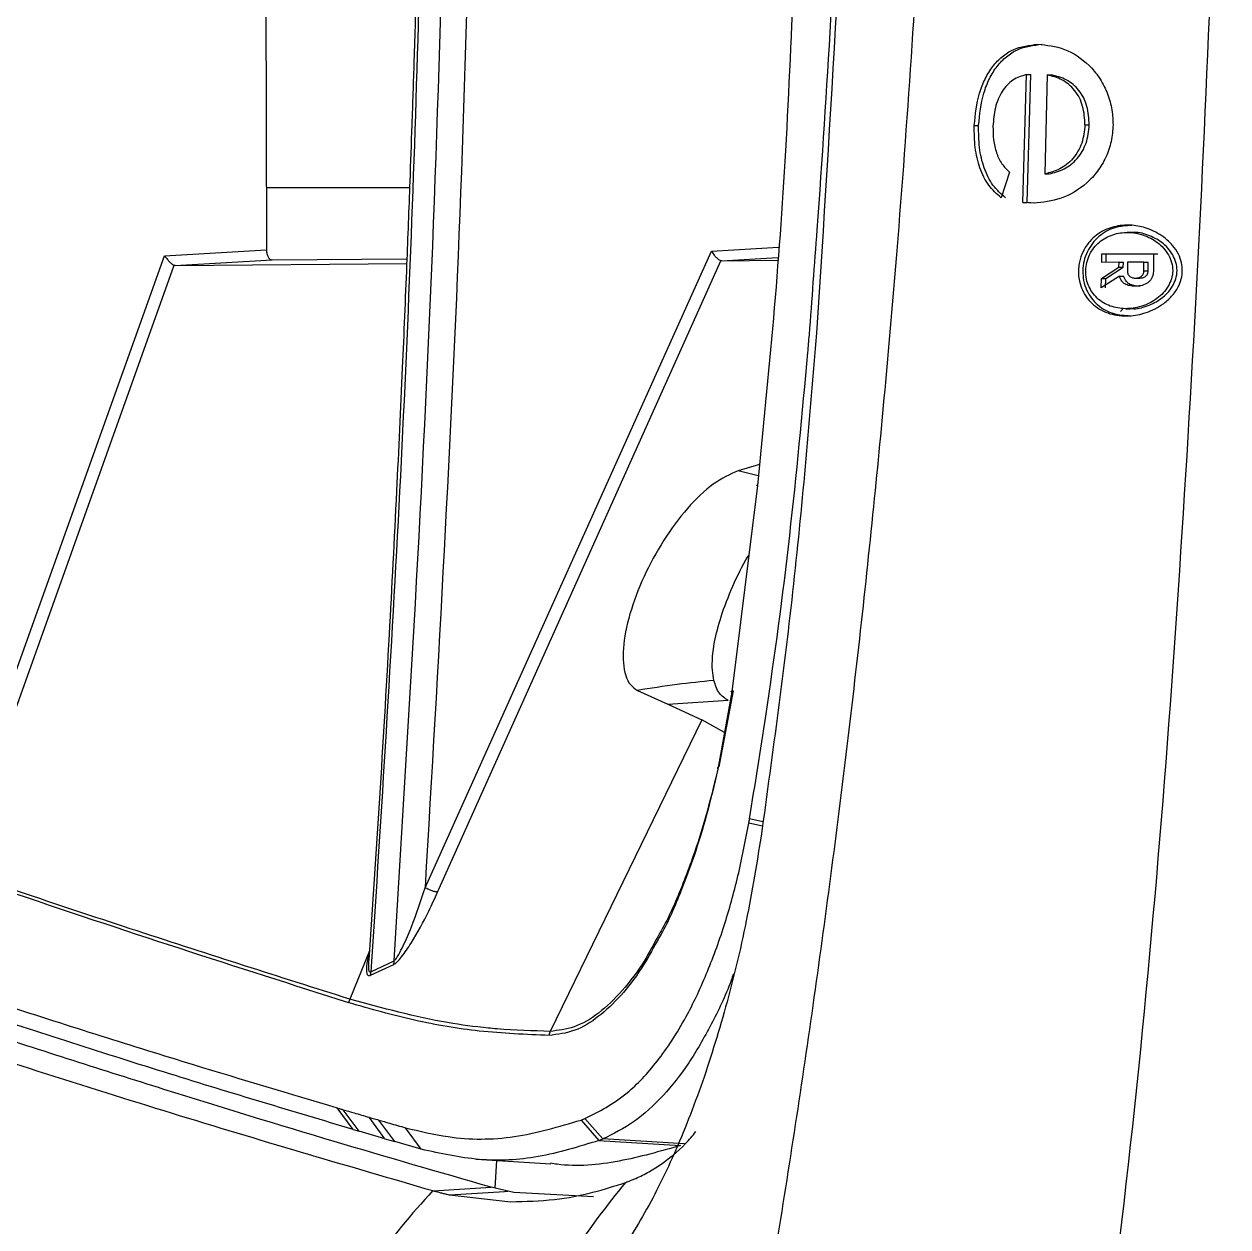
# Model space of a CAD drawing. Extents: x 939 to 1039, y 781 to 934.
# Drawn here: x 1022.538 to 1024.879, y 818.294 to 820.632 of the extents above; entities that cross this region are included whole.
import ezdxf

# ---------------------------------------------------------------- set-up
doc = ezdxf.new("R2010")
doc.units = 0
doc.header["$MEASUREMENT"] = 0
doc.layers.add('1', color=4, linetype='Continuous')

# ---------------------------------------------------------------- blocks, each defined once
blk = doc.blocks.new('Envoy')
at = {"layer": '1', "color": 3, "linetype": 'Continuous', "lineweight": 25}
for p, q in [((84.3524, 22.2394), (84.3556, 21.0186)), ((85.8265, 21.1105), (85.8334, 21.3594)), ((85.8334, 21.3594), (85.8418, 21.3594)), ((85.8348, 21.1105), (85.8418, 21.3594)), ((85.8739, 21.3589), (85.8693, 21.1664)), ((85.8739, 21.3589), (85.8823, 21.3589)), ((85.732, 21.2605), (85.7404, 21.2605)), ((85.9473, 21.2617), (85.9557, 21.2617)), ((85.8008, 21.1699), (85.7844, 21.12)), ((85.8693, 21.1664), (85.8776, 21.1664)), ((84.3553, 21.1398), (84.6339, 21.1398)), ((85.8476, 21.1093), (85.8265, 21.1105)), ((85.8265, 21.1105), (85.8348, 21.1105)), ((85.8495, 21.1097), (85.8348, 21.1105)), ((86.0378, 21.0525), (86.0294, 21.0525)), ((85.2209, 21.0164), (85.3513, 21.0241)), ((83.8252, 20.0786), (84.1576, 21.0073)), ((84.1576, 21.0073), (84.3556, 21.0186)), ((84.178, 20.9885), (84.3665, 20.9992)), ((84.3665, 20.9992), (84.6286, 21.0014)), ((84.6641, 19.7787), (85.2209, 21.0164)), ((85.2406, 20.9975), (85.3499, 21.0039)), ((85.9802, 21.0106), (86.0805, 21.011)), ((85.9802, 21.0106), (85.9885, 21.0106)), ((85.9885, 21.0106), (86.0889, 21.011)), ((86.0805, 21.011), (86.0803, 20.9769)), ((83.8488, 20.0717), (84.1763, 20.9887)), ((84.178, 20.9885), (84.1763, 20.9887)), ((84.178, 20.9885), (84.6283, 20.9923)), ((84.6885, 19.7701), (85.2395, 20.9976)), ((85.2406, 20.9975), (85.2395, 20.9976)), ((85.2406, 20.9975), (85.3495, 20.9984)), ((85.9794, 20.963), (86.0134, 20.9853)), ((86.0135, 20.9945), (85.9799, 20.9943)), ((85.9877, 20.963), (86.0218, 20.9853)), ((86.0134, 20.9853), (86.0135, 20.9945)), ((86.0134, 20.9853), (86.0218, 20.9853)), ((86.0135, 20.9945), (86.0219, 20.9945)), ((86.0218, 20.9853), (86.0219, 20.9945)), ((86.0619, 20.9947), (86.0299, 20.9945)), ((86.0618, 20.9776), (86.0619, 20.9947)), ((86.0618, 20.9776), (86.0701, 20.9776)), ((86.0619, 20.9947), (86.0703, 20.9947)), ((86.0701, 20.9776), (86.0703, 20.9947)), ((86.0146, 20.9674), (85.9791, 20.9446)), ((85.9791, 20.9446), (85.9794, 20.963)), ((85.9794, 20.963), (85.9877, 20.963)), ((85.9874, 20.9446), (85.9877, 20.963)), ((86.0146, 20.9674), (86.023, 20.9674)), ((86.0431, 20.9637), (86.0454, 20.9637)), ((86.0454, 20.9637), (86.0538, 20.9637)), ((86.0167, 20.8987), (86.022, 20.9054)), ((86.027, 20.9043), (86.0353, 20.9043)), ((85.3141, 20.6011), (85.2727, 20.5891)), ((85.3121, 20.5796), (85.2727, 20.5891)), ((85.3102, 20.5604), (85.2605, 20.1593)), ((85.0771, 20.1623), (85.136, 20.1357)), ((85.2605, 20.1593), (85.2336, 20.0092)), ((85.2634, 20.1611), (85.235, 20.0137)), ((85.136, 20.1357), (85.2532, 20.143)), ((85.136, 20.1357), (85.202, 20.1047)), ((85.202, 20.1047), (84.9076, 19.4994)), ((85.2464, 20.0803), (85.202, 20.1047)), ((85.32, 19.8984), (85.2936, 19.9044)), ((85.3211, 19.9067), (85.295, 19.9124)), ((84.5559, 19.6561), (84.5176, 19.562)), ((84.5582, 19.6085), (84.6031, 19.6295)), ((84.5589, 19.6154), (84.6038, 19.6365)), ((84.524, 19.3087), (84.4933, 19.3505)), ((84.5358, 19.3053), (84.505, 19.3471)), ((84.5859, 19.2906), (84.5551, 19.3324)), ((84.6052, 19.285), (84.5744, 19.3268)), ((84.9673, 19.327), (84.9747, 19.3298)), ((84.9673, 19.327), (85.0019, 19.2872)), ((85.0095, 19.2902), (84.9747, 19.3298)), ((84.524, 19.3087), (84.5358, 19.3053)), ((84.5859, 19.2906), (84.5358, 19.3053)), ((84.5859, 19.2906), (84.6052, 19.285)), ((84.6567, 19.2701), (84.6259, 19.3119)), ((85.0019, 19.2872), (85.0095, 19.2902)), ((85.1688, 19.2804), (85.0095, 19.2902)), ((84.6567, 19.2701), (84.6052, 19.285)), ((85.0019, 19.2872), (85.1608, 19.2774)), ((84.7637, 19.2509), (84.9084, 19.2418)), ((84.8003, 19.1943), (84.8038, 19.2483)), ((84.6799, 19.1894), (84.7924, 19.1965)), ((84.8003, 19.1943), (84.7923, 19.1965)), ((84.7118, 19.1813), (84.831, 19.168)), ((84.8367, 19.1858), (84.8003, 19.1943)), ((84.9914, 19.1775), (84.8367, 19.1858))]:
    blk.add_line(p, q, dxfattribs=at)
at = {"layer": '1', "color": 3, "linetype": 'Continuous', "lineweight": 25, "flags": 128}
for points in [[(85.9883, 20.9943), (85.9884, 21.0034), (85.9885, 21.0106)], [(84.7119, 19.1814), (84.8183, 19.188), (84.8253, 19.1885)]]:
    blk.add_lwpolyline(points, dxfattribs=at)
at = {"layer": '1', "color": 3, "linetype": 'Continuous', "lineweight": 25}
for centre, radius, start, end in [((85.235, 20.0111), 0.00233, 110.314, 235.0563), ((84.5839, 19.6349), 0.0199, 344.2942, 4.7386), ((84.5389, 19.6139), 0.02, 344.4725, 4.5244), ((84.537, 19.5523), 0.0217, 153.3132, 172.4868), ((84.926, 19.4897), 0.0208, 152.088, 174.8777)]:
    blk.add_arc(centre, radius, start, end, dxfattribs=at)
for points, knots in [([(85.1613, 18.0787), (85.1928, 18.2345), (85.2565, 18.5494), (85.3404, 19.0295), (85.4165, 19.5212), (85.4832, 20.0244), (85.5388, 20.5242), (85.5916, 21.1067), (85.6364, 21.7828), (85.6664, 22.5767), (85.6738, 23.2976), (85.6671, 23.9262), (85.6526, 24.4436), (85.6298, 24.9448), (85.599, 25.4294), (85.5594, 25.9119), (85.5001, 26.4981), (85.4116, 27.1845), (85.2886, 27.9528), (85.1869, 28.4531), (85.1369, 28.6996)], [0, 0, 0, 0, 0.044709, 0.090349, 0.13691, 0.184379, 0.232745, 0.277955, 0.348418, 0.422679, 0.500679, 0.550525, 0.598903, 0.645795, 0.691185, 0.735062, 0.781563, 0.856423, 0.929252, 1, 1, 1, 1]), ([(85.878, 18.0814), (85.935, 18.4797), (86.0484, 19.2724), (86.1416, 20.4675), (86.2024, 21.6571), (86.2264, 22.8455), (86.2229, 24.0251), (86.1968, 25.1972), (86.1345, 26.3625), (86.0313, 27.5323), (85.9152, 28.3081), (85.8568, 28.6981)], [0, 0, 0, 0, 0.113392, 0.225638, 0.337341, 0.448782, 0.560232, 0.669481, 0.778832, 0.888788, 1, 1, 1, 1]), ([(85.4113, 20.8535), (85.4165, 20.9216), (85.4425, 21.2623), (85.4762, 21.8551), (85.5029, 22.6322), (85.5056, 23.1364), (85.5069, 23.3885)], [0, 0, 0, 0, 0.080792, 0.403985, 0.701911, 1, 1, 1, 1]), ([(85.5132, 23.3894), (85.5107, 22.9669), (85.5057, 22.122), (85.4522, 21.2788), (85.4254, 20.8572)], [0, 0, 0, 0, 0.499996, 1, 1, 1, 1]), ([(84.6653, 22.4193), (84.6642, 22.3366), (84.6619, 22.1741), (84.6573, 21.9414), (84.6524, 21.7308), (84.6474, 21.5488), (84.6428, 21.3956), (84.6385, 21.2664), (84.6338, 21.1344), (84.6278, 20.9769), (84.6193, 20.7762), (84.6082, 20.5364), (84.5936, 20.2575), (84.576, 19.9537), (84.5616, 19.7431), (84.5544, 19.6383)], [0, 0, 0, 0, 0.089102, 0.175067, 0.250728, 0.316087, 0.371143, 0.415895, 0.455409, 0.513502, 0.585677, 0.671937, 0.772279, 0.886705, 1, 1, 1, 1]), ([(84.6714, 22.4218), (84.6658, 22.1096), (84.6547, 21.4853), (84.6184, 20.5494), (84.5787, 19.9268), (84.5589, 19.6154)], [0, 0, 0, 0, 0.333306, 0.666645, 1, 1, 1, 1]), ([(84.6038, 19.6365), (84.6322, 20.0997), (84.6889, 21.0259), (84.7062, 21.9545), (84.7149, 22.4188)], [0, 0, 0, 0, 0.500026, 1, 1, 1, 1]), ([(84.7645, 22.4016), (84.7564, 21.964), (84.7402, 21.0887), (84.6895, 20.2154), (84.6641, 19.7787)], [0, 0, 0, 0, 0.49994, 1, 1, 1, 1]), ([(85.3815, 21.5667), (85.3765, 21.4483), (85.3671, 21.221), (85.3429, 20.8852), (85.3211, 20.6687), (85.3102, 20.5604)], [0, 0, 0, 0, 0.35242, 0.676072, 1, 1, 1, 1]), ([(85.732, 21.2605), (85.7342, 21.2819), (85.7376, 21.3141), (85.7526, 21.3517), (85.7674, 21.3761), (85.7859, 21.395), (85.8143, 21.4135), (85.839, 21.4164), (85.8556, 21.4184)], [0, 0, 0, 0, 0.250192, 0.37487, 0.499336, 0.623739, 0.74861, 1, 1, 1, 1]), ([(85.7404, 21.2605), (85.7426, 21.2819), (85.7459, 21.3141), (85.761, 21.3517), (85.7757, 21.3761), (85.7942, 21.395), (85.8226, 21.4135), (85.8474, 21.4164), (85.8639, 21.4184)], [0, 0, 0, 0, 0.250192, 0.37487, 0.499339, 0.623742, 0.74861, 1, 1, 1, 1]), ([(85.8556, 21.4184), (85.873, 21.4166), (85.9077, 21.413), (85.9493, 21.3857), (85.9755, 21.3543), (85.9904, 21.3261), (86.0003, 21.2949), (86.0014, 21.273), (86.0019, 21.262)], [0, 0, 0, 0, 0.250102, 0.497896, 0.623199, 0.748478, 0.873898, 1, 1, 1, 1]), ([(85.8334, 21.3594), (85.8244, 21.3566), (85.8109, 21.3525), (85.7956, 21.3394), (85.7826, 21.3228), (85.7714, 21.2952), (85.7694, 21.271), (85.7684, 21.2588)], [0, 0, 0, 0, 0.250198, 0.374441, 0.499602, 0.748664, 1, 1, 1, 1]), ([(85.9473, 21.2617), (85.9466, 21.274), (85.9456, 21.2922), (85.9369, 21.3144), (85.9246, 21.3337), (85.9029, 21.3512), (85.8836, 21.3563), (85.8739, 21.3589)], [0, 0, 0, 0, 0.250279, 0.374513, 0.499353, 0.748142, 1, 1, 1, 1]), ([(85.9557, 21.2617), (85.955, 21.274), (85.9539, 21.2922), (85.9452, 21.3144), (85.933, 21.3337), (85.9113, 21.3512), (85.892, 21.3563), (85.8823, 21.3589)], [0, 0, 0, 0, 0.2502776, 0.3745106, 0.4993503, 0.7481483, 1, 1, 1, 1]), ([(85.7844, 21.12), (85.7758, 21.1275), (85.7585, 21.1423), (85.7419, 21.1771), (85.7324, 21.2173), (85.7321, 21.2461), (85.732, 21.2605)], [0, 0, 0, 0, 0.24991, 0.49888, 0.74872, 1, 1, 1, 1]), ([(85.7928, 21.12), (85.7841, 21.1275), (85.7669, 21.1423), (85.7502, 21.1771), (85.7407, 21.2173), (85.7405, 21.2461), (85.7404, 21.2605)], [0, 0, 0, 0, 0.249909, 0.498878, 0.748722, 1, 1, 1, 1]), ([(85.7684, 21.2588), (85.7685, 21.2499), (85.7687, 21.2321), (85.7746, 21.207), (85.7848, 21.1847), (85.7955, 21.1749), (85.8008, 21.1699)], [0, 0, 0, 0, 0.25149, 0.500501, 0.749331, 1, 1, 1, 1]), ([(86.0019, 21.262), (86.0011, 21.251), (85.9995, 21.2292), (85.9888, 21.1982), (85.9724, 21.1708), (85.9442, 21.1405), (85.9008, 21.1147), (85.8654, 21.1111), (85.8476, 21.1093)], [0, 0, 0, 0, 0.125684, 0.250475, 0.375422, 0.500751, 0.749184, 1, 1, 1, 1]), ([(85.9473, 21.2617), (85.9461, 21.2496), (85.9442, 21.2315), (85.9341, 21.2099), (85.9208, 21.191), (85.8986, 21.1737), (85.879, 21.1688), (85.8693, 21.1664)], [0, 0, 0, 0, 0.249735, 0.374661, 0.500096, 0.749809, 1, 1, 1, 1]), ([(85.8776, 21.1664), (85.8874, 21.1688), (85.9069, 21.1737), (85.9291, 21.191), (85.9424, 21.2098), (85.9525, 21.2314), (85.9544, 21.2496), (85.9557, 21.2617)], [0, 0, 0, 0, 0.250558, 0.499165, 0.624547, 0.749438, 1, 1, 1, 1]), ([(79.3403, 21.1926), (79.4675, 21.1374), (79.8494, 20.9717), (80.4637, 20.7117), (81.1717, 20.421), (81.8481, 20.1538), (82.489, 19.9114), (83.0947, 19.6938), (83.6625, 19.5013), (84.1963, 19.3305), (84.5181, 19.2366), (84.6789, 19.1897)], [0, 0, 0, 0, 0.059169, 0.177623, 0.296079, 0.414529, 0.53298, 0.649693, 0.766504, 0.883304, 1, 1, 1, 1]), ([(84.7923, 19.1965), (84.6917, 19.2254), (84.4876, 19.2842), (84.1555, 19.386), (83.7978, 19.5005), (83.412, 19.6296), (82.9979, 19.774), (82.5613, 19.9323), (82.0536, 20.1233), (81.4744, 20.3496), (80.8171, 20.6163), (80.1449, 20.8975), (79.679, 21.0991), (79.4479, 21.1991)], [0, 0, 0, 0, 0.073434, 0.149042, 0.226912, 0.307125, 0.389668, 0.474472, 0.55786, 0.670736, 0.782355, 0.892082, 1, 1, 1, 1]), ([(85.9346, 20.978), (85.9346, 20.978), (85.9346, 20.9781), (85.9346, 20.9785), (85.9347, 20.98), (85.9349, 20.9856), (85.9368, 20.998), (85.9433, 21.0165), (85.9549, 21.0343), (85.9733, 21.0515), (85.9989, 21.0641), (86.0235, 21.0672), (86.0466, 21.066), (86.0705, 21.061), (86.0976, 21.047), (86.1176, 21.0286), (86.1293, 21.0114), (86.1354, 20.9944), (86.1372, 20.978), (86.1352, 20.9628), (86.1292, 20.9463), (86.118, 20.9295), (86.0969, 20.9103), (86.0678, 20.8953), (86.0314, 20.8884), (85.9957, 20.8922), (85.9682, 20.9063), (85.9513, 20.924), (85.9419, 20.94), (85.9366, 20.9559), (85.9346, 20.9687), (85.9346, 20.9756), (85.9346, 20.978)], [0, 0, 0, 0, 0.000072, 0.000596, 0.002016, 0.007308, 0.027583, 0.062546, 0.102854, 0.133012, 0.191275, 0.250031, 0.261691, 0.312457, 0.374571, 0.412997, 0.446625, 0.47563, 0.499757, 0.526061, 0.549057, 0.584831, 0.623805, 0.688795, 0.74627, 0.811934, 0.87362, 0.905756, 0.937092, 0.966767, 0.988236, 1, 1, 1, 1]), ([(86.0382, 21.0663), (86.0271, 21.0655), (86.0041, 21.0639), (85.9782, 21.0492), (85.9613, 21.0315), (85.9515, 21.0155), (85.9446, 20.9974), (85.9435, 20.9845), (85.943, 20.978)], [0, 0, 0, 0, 0.236437, 0.489825, 0.617314, 0.744914, 0.872204, 1, 1, 1, 1]), ([(85.9488, 20.9781), (85.949, 20.9726), (85.9496, 20.9618), (85.9549, 20.9466), (85.9629, 20.9331), (85.977, 20.9183), (85.9997, 20.9065), (86.0298, 20.9028), (86.0602, 20.9083), (86.0837, 20.9203), (86.0997, 20.9345), (86.1094, 20.9474), (86.1161, 20.9622), (86.1187, 20.9782), (86.1164, 20.9944), (86.11, 21.0093), (86.1005, 21.0223), (86.0848, 21.0367), (86.0614, 21.0488), (86.0311, 21.0541), (86.0012, 21.0498), (85.9786, 21.0377), (85.9643, 21.0229), (85.956, 21.0094), (85.9502, 20.9943), (85.9493, 20.9835), (85.9488, 20.9781)], [0, 0, 0, 0, 0.0313085, 0.0624549, 0.0937226, 0.1251155, 0.1874746, 0.2500613, 0.3123139, 0.3746887, 0.4063697, 0.4378892, 0.4689027, 0.4997961, 0.5307578, 0.5619157, 0.5935203, 0.6250849, 0.6875092, 0.7500904, 0.8126005, 0.8747733, 0.9061144, 0.9374405, 0.9686646, 1, 1, 1, 1]), ([(86.0354, 20.9047), (86.0363, 20.9046), (86.0472, 20.903), (86.0686, 20.9089), (86.0921, 20.9203), (86.108, 20.9345), (86.1178, 20.9474), (86.1245, 20.9622), (86.1271, 20.9782), (86.1248, 20.9944), (86.1183, 21.0093), (86.1088, 21.0223), (86.0932, 21.0368), (86.0698, 21.0481), (86.0488, 21.0539), (86.0384, 21.0523), (86.0378, 21.0522)], [0, 0, 0, 0, 0.012066, 0.134191, 0.256558, 0.318708, 0.380542, 0.441383, 0.50199, 0.562729, 0.623858, 0.685854, 0.747782, 0.870249, 0.993018, 1, 1, 1, 1]), ([(84.1576, 21.0073), (84.1594, 21.0047), (84.1625, 21.0003), (84.1678, 20.9946), (84.1725, 20.9904), (84.1751, 20.9893), (84.1763, 20.9887)], [0, 0, 0, 0, 0.308066, 0.533654, 0.781294, 1, 1, 1, 1]), ([(84.3556, 21.0186), (84.3557, 21.016), (84.3561, 21.0109), (84.3587, 21.0045), (84.3622, 21), (84.3651, 20.9994), (84.3665, 20.9992)], [0, 0, 0, 0, 0.248372, 0.497953, 0.747044, 1, 1, 1, 1]), ([(85.2209, 21.0164), (85.2226, 21.0137), (85.2256, 21.009), (85.2309, 21.0032), (85.2357, 20.999), (85.2383, 20.9981), (85.2395, 20.9976)], [0, 0, 0, 0, 0.310431, 0.537378, 0.781736, 1, 1, 1, 1]), ([(85.9799, 20.9943), (85.9799, 20.9974), (85.98, 21.0028), (85.9801, 21.0082), (85.9802, 21.0106)], [0, 0, 0, 0, 0.560107, 1, 1, 1, 1]), ([(85.943, 20.978), (85.9432, 20.9715), (85.9438, 20.9586), (85.95, 20.9404), (85.9595, 20.9243), (85.9762, 20.9066), (86.0019, 20.8926), (86.0245, 20.8913), (86.0352, 20.8907)], [0, 0, 0, 0, 0.128901, 0.257143, 0.385805, 0.514946, 0.771527, 1, 1, 1, 1]), ([(86.0299, 20.9945), (86.0298, 20.9913), (86.0298, 20.9856), (86.0297, 20.9799), (86.0297, 20.9774)], [0, 0, 0, 0, 0.560071, 1, 1, 1, 1]), ([(86.0297, 20.9774), (86.0297, 20.9764), (86.0298, 20.9744), (86.0308, 20.9715), (86.0324, 20.9689), (86.0353, 20.9663), (86.0397, 20.9642), (86.0435, 20.9639), (86.0454, 20.9637)], [0, 0, 0, 0, 0.125364, 0.250292, 0.375338, 0.500846, 0.750053, 1, 1, 1, 1]), ([(86.0454, 20.9637), (86.0473, 20.9639), (86.0512, 20.9642), (86.0557, 20.9664), (86.0587, 20.969), (86.0605, 20.9715), (86.0616, 20.9745), (86.0617, 20.9765), (86.0618, 20.9776)], [0, 0, 0, 0, 0.249345, 0.498613, 0.623817, 0.748897, 0.874107, 1, 1, 1, 1]), ([(86.0803, 20.9769), (86.0801, 20.9747), (86.0799, 20.9704), (86.0778, 20.9643), (86.0743, 20.9589), (86.0681, 20.9533), (86.0585, 20.9488), (86.0505, 20.9482), (86.0464, 20.9479)], [0, 0, 0, 0, 0.125294, 0.250126, 0.375061, 0.500547, 0.749813, 1, 1, 1, 1]), ([(86.0538, 20.9637), (86.0557, 20.9639), (86.0595, 20.9642), (86.0641, 20.9664), (86.0671, 20.969), (86.0688, 20.9715), (86.0699, 20.9745), (86.07, 20.9765), (86.0701, 20.9776)], [0, 0, 0, 0, 0.249269, 0.498685, 0.623834, 0.74892, 0.874099, 1, 1, 1, 1]), ([(86.0464, 20.9479), (86.0431, 20.948), (86.0364, 20.9482), (86.0282, 20.9504), (86.0224, 20.954), (86.0188, 20.9577), (86.0161, 20.9623), (86.0151, 20.9657), (86.0146, 20.9674)], [0, 0, 0, 0, 0.2498, 0.499013, 0.624053, 0.749131, 0.874197, 1, 1, 1, 1]), ([(86.0548, 20.9479), (86.0514, 20.948), (86.0447, 20.9482), (86.0366, 20.9504), (86.0308, 20.954), (86.0272, 20.9577), (86.0245, 20.9623), (86.0235, 20.9657), (86.023, 20.9674)], [0, 0, 0, 0, 0.24984, 0.499061, 0.624047, 0.749124, 0.874215, 1, 1, 1, 1]), ([(85.4254, 20.8572), (85.4118, 20.6942), (85.3846, 20.3665), (85.3399, 20.0418), (85.3175, 19.8786)], [0, 0, 0, 0, 0.497118, 1, 1, 1, 1]), ([(85.4085, 20.819), (85.409, 20.8247), (85.4099, 20.8362), (85.4108, 20.8477), (85.4113, 20.8535)], [0, 0, 0, 0, 0.499987, 1, 1, 1, 1]), ([(85.295, 19.9124), (85.3057, 19.979), (85.335, 20.1615), (85.3756, 20.4635), (85.3976, 20.7003), (85.4085, 20.819)], [0, 0, 0, 0, 0.22274, 0.610589, 1, 1, 1, 1]), ([(85.2727, 20.5891), (85.2568, 20.582), (85.225, 20.5677), (85.1732, 20.5176), (85.1264, 20.4545), (85.0876, 20.3828), (85.0599, 20.3094), (85.0467, 20.2413), (85.0506, 20.1969), (85.0623, 20.1719), (85.0722, 20.1655), (85.0771, 20.1623)], [0, 0, 0, 0, 0.117968, 0.23689, 0.357261, 0.481235, 0.608759, 0.738395, 0.869652, 0.935031, 1, 1, 1, 1]), ([(85.3102, 20.5604), (85.3097, 20.5605), (85.3086, 20.5609), (85.3088, 20.5612), (85.3099, 20.5613), (85.3103, 20.5613)], [0, 0, 0, 0, 0.387206, 0.791226, 1, 1, 1, 1]), ([(85.2257, 20.1817), (85.2246, 20.1881), (85.2209, 20.2092), (85.2248, 20.2509), (85.239, 20.3071), (85.2614, 20.3637), (85.2808, 20.4049), (85.293, 20.4243), (85.2934, 20.4249)], [0, 0, 0, 0, 0.110505, 0.360615, 0.555543, 0.779543, 0.99243, 1, 1, 1, 1]), ([(84.5155, 19.5551), (84.4069, 19.5896), (84.1927, 19.6577), (83.9282, 19.7459), (83.7404, 19.8099), (83.6321, 19.8472), (83.5254, 19.8843), (83.428, 19.9186), (83.3197, 19.9569), (83.1985, 20.0003), (83.0638, 20.0493), (82.9381, 20.0955), (82.8209, 20.1391), (82.7428, 20.1685), (82.7038, 20.1832)], [0, 0, 0, 0, 0.200875, 0.396231, 0.456503, 0.516239, 0.57544, 0.630724, 0.673355, 0.748347, 0.821887, 0.882772, 0.941399, 1, 1, 1, 1]), ([(84.5176, 19.562), (84.3818, 19.605), (84.1102, 19.6911), (83.6664, 19.8408), (83.2004, 20.0041), (82.8704, 20.1275), (82.7054, 20.1892)], [0, 0, 0, 0, 0.249996, 0.499994, 0.749996, 1, 1, 1, 1]), ([(85.2257, 20.1817), (85.2017, 20.1791), (85.1507, 20.1737), (85.1026, 20.1662), (85.0771, 20.1623)], [0, 0, 0, 0, 0.470198, 1, 1, 1, 1]), ([(85.2532, 20.143), (85.247, 20.1469), (85.2342, 20.1549), (85.2286, 20.1726), (85.2257, 20.1817)], [0, 0, 0, 0, 0.484615, 1, 1, 1, 1]), ([(85.2605, 20.1593), (85.2601, 20.1595), (85.2591, 20.1601), (85.2593, 20.1606), (85.2606, 20.161), (85.2625, 20.1611), (85.2634, 20.1611)], [0, 0, 0, 0, 0.245788, 0.499981, 0.754123, 1, 1, 1, 1]), ([(85.2336, 20.0092), (85.2265, 19.9792), (85.2126, 19.9207), (85.188, 19.8414), (85.1588, 19.7633), (85.1347, 19.7071), (85.1182, 19.6793), (85.1155, 19.6749)], [0, 0, 0, 0, 0.234241, 0.456101, 0.664202, 0.945873, 1, 1, 1, 1]), ([(85.23, 19.9948), (85.2224, 19.9643), (85.2055, 19.8968), (85.1728, 19.8031), (85.1423, 19.7287), (85.1223, 19.6937), (85.1164, 19.6833)], [0, 0, 0, 0, 0.254383, 0.562361, 0.870548, 1, 1, 1, 1]), ([(84.9747, 19.3298), (85.0022, 19.3436), (85.0498, 19.3674), (85.1162, 19.4381), (85.1682, 19.517), (85.2116, 19.6081), (85.2456, 19.7007), (85.2737, 19.8003), (85.287, 19.8697), (85.2936, 19.9044)], [0, 0, 0, 0, 0.218059, 0.37723, 0.536118, 0.657614, 0.779021, 0.889521, 1, 1, 1, 1]), ([(85.2936, 19.9044), (85.2938, 19.9052), (85.294, 19.9067), (85.2945, 19.9093), (85.2948, 19.9113), (85.295, 19.9124)], [0, 0, 0, 0, 0.280743, 0.561346, 1, 1, 1, 1]), ([(85.3175, 19.8786), (85.3078, 19.8196), (85.2884, 19.7019), (85.247, 19.5348), (85.198, 19.3801), (85.1417, 19.2414), (85.0796, 19.1218), (85.0131, 19.0245), (84.9435, 18.9497), (84.8963, 18.9224), (84.8726, 18.9087)], [0, 0, 0, 0, 0.12428, 0.248247, 0.372115, 0.496165, 0.620694, 0.746003, 0.872376, 1, 1, 1, 1]), ([(84.6031, 19.6295), (84.6041, 19.6301), (84.6065, 19.6314), (84.6117, 19.6361), (84.6224, 19.6485), (84.6442, 19.6812), (84.6676, 19.7243), (84.6829, 19.7578), (84.6885, 19.7701)], [0, 0, 0, 0, 0.031689, 0.071146, 0.150195, 0.344889, 0.759614, 1, 1, 1, 1]), ([(84.6038, 19.6365), (84.6045, 19.6372), (84.606, 19.6385), (84.6091, 19.6427), (84.6145, 19.6515), (84.6246, 19.6717), (84.6434, 19.7148), (84.6558, 19.7531), (84.6641, 19.7787)], [0, 0, 0, 0, 0.02539, 0.052601, 0.110515, 0.23298, 0.486334, 1, 1, 1, 1]), ([(84.6885, 19.7701), (84.6878, 19.7702), (84.6864, 19.7702), (84.6829, 19.7709), (84.6778, 19.7724), (84.6721, 19.7747), (84.6675, 19.7768), (84.6653, 19.778), (84.6641, 19.7787)], [0, 0, 0, 0, 0.1367103, 0.2669428, 0.5000089, 0.7330988, 0.8633081, 1, 1, 1, 1]), ([(81.9718, 19.7409), (82.1238, 19.6824), (82.427, 19.5658), (82.7527, 19.4466), (82.9661, 19.3702), (83.0518, 19.3399), (83.1191, 19.3163), (83.1762, 19.2963), (83.253, 19.2696), (83.3446, 19.2381), (83.4483, 19.2028), (83.5614, 19.1648), (83.6876, 19.123), (83.7952, 19.088), (83.8789, 19.0611), (83.9345, 19.0434), (83.987, 19.0267), (84.0372, 19.011), (84.085, 18.9961), (84.1536, 18.9749), (84.2382, 18.949), (84.3343, 18.9202), (84.4162, 18.896), (84.4657, 18.8816), (84.4883, 18.8751)], [0, 0, 0, 0, 0.1596377, 0.3184147, 0.3598261, 0.4011569, 0.4165764, 0.4375317, 0.4674598, 0.5063173, 0.5458145, 0.5915258, 0.6434023, 0.701391, 0.7266079, 0.7501592, 0.7728607, 0.7947151, 0.815726, 0.8358972, 0.885812, 0.9297743, 0.9678259, 1, 1, 1, 1]), ([(85.1155, 19.6749), (85.1054, 19.6567), (85.0827, 19.6159), (85.0443, 19.5667), (85.0008, 19.5255), (84.9539, 19.4971), (84.9219, 19.4934), (84.9053, 19.4915)], [0, 0, 0, 0, 0.1567146, 0.3522391, 0.5539453, 0.7674038, 1, 1, 1, 1]), ([(85.1164, 19.6833), (85.1083, 19.6682), (85.0865, 19.627), (85.0476, 19.5765), (85.0013, 19.5322), (84.9541, 19.5045), (84.9231, 19.5011), (84.9076, 19.4994)], [0, 0, 0, 0, 0.1265117, 0.3447029, 0.5630532, 0.7815049, 1, 1, 1, 1]), ([(84.5559, 19.6561), (84.5527, 19.6425), (84.549, 19.6262), (84.5503, 19.6131), (84.5516, 19.6097), (84.5533, 19.6079), (84.5557, 19.6076), (84.5574, 19.6082), (84.5582, 19.6085)], [0, 0, 0, 0, 0.60466, 0.727017, 0.790332, 0.880867, 0.93971, 1, 1, 1, 1]), ([(84.554, 19.6316), (84.5538, 19.6271), (84.5535, 19.6216), (84.5547, 19.6167), (84.5556, 19.6151), (84.5571, 19.6144), (84.5583, 19.6151), (84.5589, 19.6154)], [0, 0, 0, 0, 0.527369, 0.6544646, 0.7740978, 0.8872605, 1, 1, 1, 1]), ([(84.5549, 19.6382), (84.5545, 19.6361), (84.554, 19.6338), (84.554, 19.6318), (84.554, 19.6316)], [0, 0, 0, 0, 0.903666, 1, 1, 1, 1]), ([(85.2639, 19.6113), (85.2623, 19.607), (85.2494, 19.5701), (85.2202, 19.5104), (85.1761, 19.4336), (85.1257, 19.3704), (85.0695, 19.3193), (85.0301, 19.3002), (85.0095, 19.2902)], [0, 0, 0, 0, 0.022494, 0.192855, 0.371225, 0.56299, 0.771914, 1, 1, 1, 1]), ([(83.7536, 19.5808), (83.7851, 19.5705), (83.9428, 19.5192), (84.194, 19.4398), (84.4008, 19.3781), (84.4933, 19.3505)], [0, 0, 0, 0, 0.121464, 0.607374, 1, 1, 1, 1]), ([(84.9053, 19.4915), (84.8602, 19.4933), (84.7737, 19.4967), (84.6437, 19.5185), (84.5583, 19.5429), (84.5155, 19.5551)], [0, 0, 0, 0, 0.3527025, 0.6760872, 1, 1, 1, 1]), ([(84.9076, 19.4994), (84.8733, 19.5003), (84.8331, 19.5013), (84.7664, 19.5077), (84.6717, 19.5198), (84.5813, 19.5446), (84.5176, 19.562)], [0, 0, 0, 0, 0.268602, 0.314799, 0.51709, 1, 1, 1, 1]), ([(84.524, 19.3087), (84.4068, 19.3437), (84.1708, 19.4142), (83.9132, 19.4974), (83.7835, 19.5393)], [0, 0, 0, 0, 0.496776, 1, 1, 1, 1]), ([(84.4933, 19.3505), (84.4952, 19.35), (84.4992, 19.3488), (84.5031, 19.3476), (84.505, 19.3471)], [0, 0, 0, 0, 0.500015, 1, 1, 1, 1]), ([(84.505, 19.3471), (84.512, 19.345), (84.5288, 19.3401), (84.5454, 19.3352), (84.5551, 19.3324)], [0, 0, 0, 0, 0.414713, 1, 1, 1, 1]), ([(84.5551, 19.3324), (84.5576, 19.3317), (84.564, 19.3298), (84.5704, 19.328), (84.5744, 19.3268)], [0, 0, 0, 0, 0.379014, 1, 1, 1, 1]), ([(84.5744, 19.3268), (84.5812, 19.3248), (84.5933, 19.3213), (84.6104, 19.3164), (84.6207, 19.3134), (84.6259, 19.3119)], [0, 0, 0, 0, 0.39788, 0.698942, 1, 1, 1, 1]), ([(84.6259, 19.3119), (84.6534, 19.3053), (84.7239, 19.2884), (84.8381, 19.2885), (84.9241, 19.3141), (84.9673, 19.327)], [0, 0, 0, 0, 0.242733, 0.619618, 1, 1, 1, 1]), ([(81.0161, 19.3093), (81.1089, 19.2701), (81.3089, 19.1856), (81.5992, 19.0659), (81.8823, 18.9511), (82.1368, 18.8497), (82.3645, 18.7607), (82.5542, 18.6877), (82.7105, 18.6284), (82.8374, 18.5809), (82.9503, 18.5391), (83.05, 18.5025), (83.1435, 18.4685), (83.2492, 18.4304), (83.3765, 18.3851), (83.528, 18.3321), (83.695, 18.2748), (83.876, 18.214), (84.0695, 18.1507), (84.2647, 18.0889), (84.4595, 18.0293), (84.6522, 17.9726), (84.8248, 17.9241), (84.9773, 17.8832), (85.074, 17.8584), (85.1372, 17.8426), (85.1669, 17.8353), (85.1966, 17.828), (85.2263, 17.8209), (85.2563, 17.8137), (85.2853, 17.8069), (85.3045, 17.8025), (85.3135, 17.8004)], [0, 0, 0, 0, 0.051103, 0.110169, 0.164894, 0.215267, 0.261291, 0.302967, 0.332664, 0.359677, 0.384005, 0.40565, 0.42495, 0.445836, 0.476332, 0.511211, 0.550474, 0.594123, 0.642161, 0.694589, 0.744353, 0.797515, 0.854075, 0.893269, 0.933942, 0.943279, 0.952683, 0.962131, 0.97161, 0.981248, 0.991198, 1, 1, 1, 1]), ([(85.1214, 19.2401), (85.138, 19.2522), (85.1617, 19.2694), (85.1841, 19.2964), (85.1907, 19.3044)], [0, 0, 0, 0, 0.703459, 1, 1, 1, 1]), ([(85.0019, 19.2872), (84.9627, 19.275), (84.8854, 19.2511), (84.7699, 19.2453), (84.6941, 19.2619), (84.6566, 19.2701)], [0, 0, 0, 0, 0.341508, 0.674545, 1, 1, 1, 1]), ([(85.1608, 19.2774), (85.1213, 19.2661), (85.0425, 19.2436), (84.9553, 19.2352), (84.9121, 19.2423), (84.9077, 19.2431)], [0, 0, 0, 0, 0.475587, 0.947659, 1, 1, 1, 1]), ([(85.0703, 19.212), (85.0791, 19.216), (85.0963, 19.2238), (85.1131, 19.2347), (85.1214, 19.2401)], [0, 0, 0, 0, 0.507574, 1, 1, 1, 1]), ([(84.831, 19.168), (84.8593, 19.1688), (84.9127, 19.1703), (84.9878, 19.1842), (85.0332, 19.1989), (85.0543, 19.2057)], [0, 0, 0, 0, 0.375798, 0.7094488, 1, 1, 1, 1]), ([(84.8726, 18.9087), (84.8971, 18.9625), (84.946, 19.0701), (85.0182, 19.1605), (85.0543, 19.2057)], [0, 0, 0, 0, 0.50001, 1, 1, 1, 1]), ([(85.0543, 19.2057), (85.0573, 19.2068), (85.0627, 19.2088), (85.068, 19.211), (85.0703, 19.212)], [0, 0, 0, 0, 0.559994, 1, 1, 1, 1]), ([(84.6789, 19.1897), (84.6377, 19.1436), (84.5553, 19.0514), (84.5106, 18.9338), (84.4883, 18.8751)], [0, 0, 0, 0, 0.500004, 1, 1, 1, 1]), ([(84.6789, 19.1897), (84.6791, 19.1897), (84.6794, 19.1896), (84.6798, 19.1895), (84.6799, 19.1894)], [0, 0, 0, 0, 0.559852, 1, 1, 1, 1]), ([(84.6799, 19.1894), (84.6835, 19.1884), (84.6894, 19.1868), (84.6978, 19.1847), (84.7048, 19.183), (84.7095, 19.1819), (84.7119, 19.1814)], [0, 0, 0, 0, 0.340005, 0.559994, 0.779991, 1, 1, 1, 1]), ([(81.9471, 19.1248), (82.1114, 19.0602), (82.4401, 18.9309), (82.9044, 18.7587), (83.3464, 18.6026), (83.7797, 18.4583), (84.2002, 18.3277), (84.5864, 18.2174), (84.8313, 18.1545), (84.9592, 18.124), (84.994, 18.1158), (85.0285, 18.1078), (85.0626, 18.1001), (85.0967, 18.0925), (85.1296, 18.0852), (85.1511, 18.0808), (85.1613, 18.0787)], [0, 0, 0, 0, 0.125105, 0.25021, 0.375318, 0.500431, 0.64056, 0.780705, 0.904085, 0.917936, 0.931792, 0.945628, 0.959395, 0.973185, 0.98731, 1, 1, 1, 1])]:
    blk.add_open_spline(points, degree=3, knots=knots, dxfattribs=at)

msp = doc.modelspace()

# ---------------------------------------------------------------- block references
at = {"layer": '1'}
msp.add_blockref('Envoy', (938.6538, 799.1744), dxfattribs=at)

doc.saveas('drawing.dxf')
